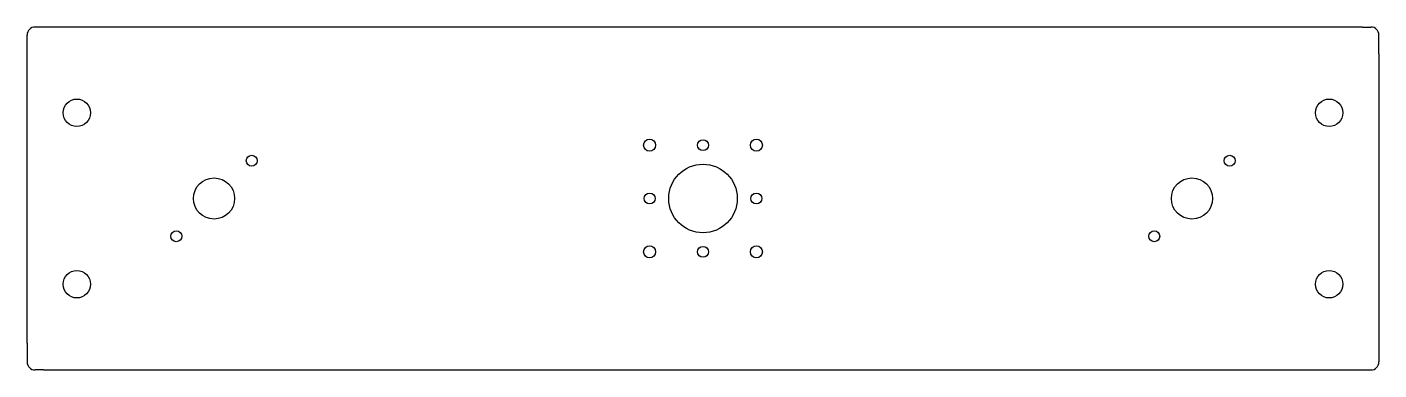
# Model space of a CAD drawing. Extents: x 13 to 407, y 180 to 280.
import ezdxf

# ---------------------------------------------------------------- set-up
doc = ezdxf.new("R2010")
doc.units = 0
doc.header["$LTSCALE"] = 25.4
doc.header["$MEASUREMENT"] = 0

# ---------------------------------------------------------------- blocks, each defined once
blk = doc.blocks.new('*B0')
at = {"color": 42, "linetype": 'Continuous'}
for p, q in [((17.832176, 280), (15.344458, 280)), ((402.167824, 280), (17.832176, 280)), ((402.167824, 280), (404.655542, 280)), ((13, 272.167824), (13, 277.655542)), ((407, 272.167824), (407, 277.655542)), ((13, 187.832176), (13, 272.167824)), ((407, 272.167824), (407, 187.832176)), ((13, 187.832176), (13, 182.344458)), ((407, 187.832176), (407, 182.344458)), ((17.832176, 180), (15.344458, 180)), ((17.832176, 180), (402.167824, 180)), ((402.167824, 180), (404.655542, 180))]:
    blk.add_line(p, q, dxfattribs=at)
for centre, radius in [((27.5, 255), 4), ((392.5, 255), 4), ((194.443651, 245.556349), 1.75), ((210, 245.555), 1.6), ((225.556349, 245.556349), 1.75), ((78.499046, 240.999046), 1.6), ((363.499046, 240.999046), 1.6), ((210, 230), 10), ((67.5, 230), 6), ((352.5, 230), 6), ((194.445, 230), 1.6), ((225.555, 230), 1.6), ((56.500954, 219.000954), 1.6), ((341.500954, 219.000954), 1.6), ((194.443651, 214.443651), 1.75), ((210, 214.445), 1.6), ((225.556349, 214.443651), 1.75), ((27.5, 205), 4), ((392.5, 205), 4)]:
    blk.add_circle(centre, radius, dxfattribs=at)
for centre, start, end in [((15.344458, 277.655542), -270, -180), ((404.655542, 277.655542), 0, 90), ((15.344458, 182.344458), 180, 270), ((404.655542, 182.344458), -90, 0)]:
    blk.add_arc(centre, 2.344458, start, end, dxfattribs=at)

msp = doc.modelspace()

# ---------------------------------------------------------------- block references
at = {"color": 42, "linetype": 'Continuous'}
msp.add_blockref('*B0', (0, 0), dxfattribs=at)

doc.saveas('drawing.dxf')
